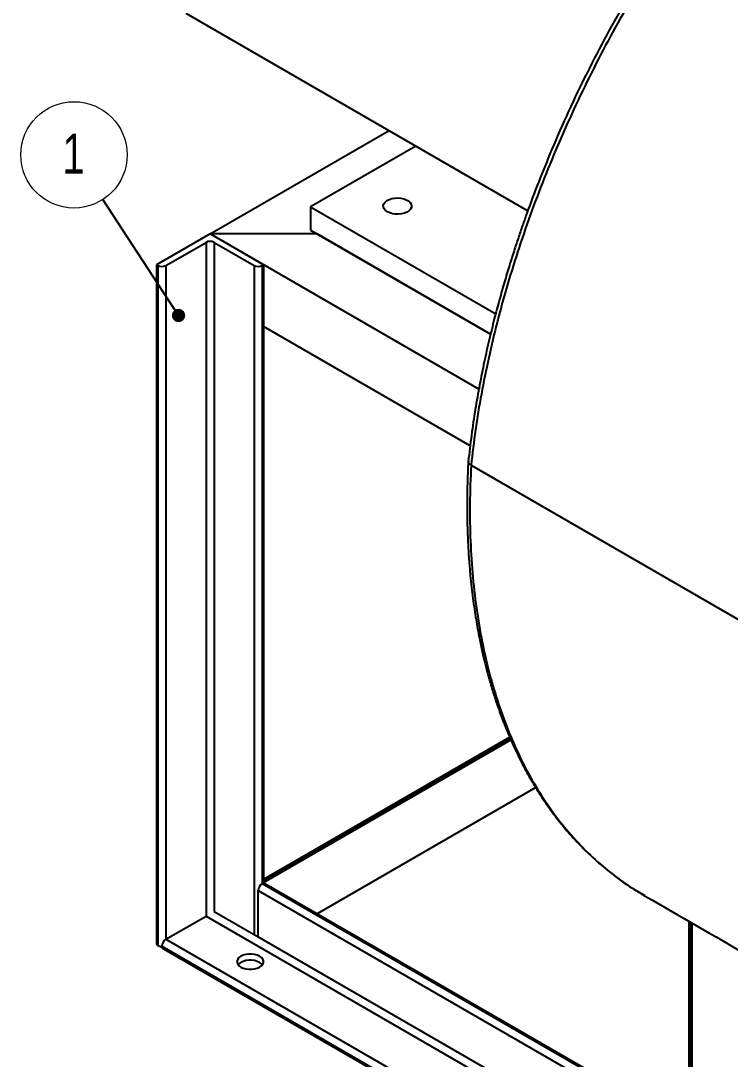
# Model space of a CAD drawing. Header units: millimetres. Extents: x 2 to 418, y 2 to 295.
# Drawn here: x 145.1 to 182.6, y 31.2 to 86.1 of the extents above; entities that cross this region are included whole.
import ezdxf

# ---------------------------------------------------------------- set-up
doc = ezdxf.new("R2010")
doc.units = ezdxf.units.MM
doc.styles.add('SLDTEXTSTYLE0', font='TXT', dxfattribs={"width": 0.75})
doc.dimstyles.new('SLDDIMSTYLE1', dxfattribs={"dimtxt": 0.18, "dimasz": 0.7, "dimexe": 0, "dimexo": 0.0625, "dimgap": 0, "dimtad": 0, "dimtih": 1, "dimtoh": 1, "dimdec": 0, "dimrnd": 1e-09, "dimzin": 0, "dimdsep": 46, "dimtxsty": 'Standard', "dimblk1": 'DOT', "dimblk2": 'DOT', "dimsah": 1, "dimcen": 0.09, "dimadec": 0, "dimazin": 0, "dimtfac": 0.7, "dimtdec": 0, "dimtofl": 0, "dimtmove": 0, "dimatfit": 3, "dimldrblk": 'DOT', "dimfxl": 0, "dimfrac": 2, "dimtolj": 1, "dimtzin": 0, "dimarcsym": 0})

# ---------------------------------------------------------------- blocks, each defined once
blk = doc.blocks.new('SW_NOTE_19')
at = {"color": 0, "linetype": 'Continuous', "lineweight": 0}
blk.add_circle((-1.533, 2.355), 2.81, dxfattribs=at)
at = {"color": 0, "linetype": 'Continuous', "lineweight": 0, "insert": (-1.554, 3.474), "char_height": 2.117, "attachment_point": 2, "style": 'SLDTEXTSTYLE0'}
blk.add_mtext('1', dxfattribs=at)
blk = doc.blocks.new('_DOT')
at = {"color": 0, "linetype": 'ByBlock', "lineweight": -2}
blk.add_line((-0.5, 0), (-1, 0), dxfattribs=at)
at = {"color": 0, "linetype": 'ByBlock', "const_width": 0.5}
blk.add_lwpolyline([(-0.25, 0, 1), (0.25, 0, 1)], format="xyb", close=True, dxfattribs=at)

msp = doc.modelspace()

# ---------------------------------------------------------------- linework, layer by layer
at = {"color": 7, "linetype": 'Continuous', "lineweight": 25}
for p, q in [((153.814, 86.501), (171.884, 76.069)), ((165.966, 79.485), (160.399, 76.271)), ((160.399, 76.271), (160.399, 75.047)), ((160.399, 76.271), (170.187, 70.621)), ((155.096, 74.843), (152.267, 73.21)), ((160.753, 74.843), (155.096, 74.843)), ((157.924, 73.21), (155.096, 74.843)), ((160.399, 75.047), (169.918, 69.551)), ((169.918, 69.551), (160.753, 74.843)), ((152.762, 73.169), (154.884, 74.394)), ((155.308, 74.394), (157.429, 73.169)), ((164.217, 72.842), (161.389, 74.475)), ((152.267, 73.21), (152.338, 73.169)), ((152.267, 73.21), (152.267, 37.282)), ((152.338, 73.169), (152.338, 37.241)), ((157.853, 73.169), (157.924, 73.21)), ((157.924, 73.21), (157.924, 40.548)), ((168.838, 63.643), (157.924, 69.944)), ((168.885, 62.619), (183.734, 54.046)), ((170.93, 48.239), (157.924, 40.731)), ((170.993, 48.092), (157.924, 40.548)), ((172.301, 45.582), (160.753, 38.915)), ((157.641, 40.14), (180.269, 27.077)), ((157.641, 37.69), (157.641, 40.14)), ((157.853, 40.507), (157.924, 40.548)), ((157.924, 40.548), (180.393, 27.577)), ((155.308, 39.037), (157.641, 37.69)), ((152.762, 37.568), (154.884, 38.792)), ((180.393, 38.518), (180.393, 21.117)), ((180.552, 38.427), (180.552, 20.954)), ((157.641, 37.69), (180.269, 24.628)), ((152.267, 37.282), (152.338, 37.241)), ((152.55, 37.2), (180.269, 21.199)), ((152.55, 37.119), (152.55, 37.2)), ((152.55, 37.119), (180.269, 21.117))]:
    msp.add_line(p, q, dxfattribs=at)
at = {"color": 8, "linetype": 'Continuous', "lineweight": 25}
for p, q in [((154.884, 74.394), (154.884, 38.792)), ((155.308, 74.394), (155.308, 39.037)), ((152.762, 73.169), (152.762, 37.568)), ((157.429, 73.169), (157.429, 37.813)), ((157.853, 73.169), (157.853, 40.507)), ((170.965, 48.158), (157.924, 40.63)), ((157.853, 40.507), (180.393, 27.495)), ((154.884, 38.792), (180.393, 24.066)), ((180.481, 38.467), (180.481, 20.995)), ((152.762, 37.568), (180.393, 21.617))]:
    msp.add_line(p, q, dxfattribs=at)
at = {"color": 7, "linetype": 'Continuous', "lineweight": 25, "flags": 128}
for points in [[(169.299, 66.643), (155.096, 74.843), (164.552, 80.302)], [(164.465, 76.006), (164.363, 76.079), (164.291, 76.163), (164.252, 76.254), (164.248, 76.347), (164.278, 76.439), (164.342, 76.525), (164.437, 76.601), (164.558, 76.664), (164.699, 76.71), (164.854, 76.737), (165.016, 76.745), (165.176, 76.732), (165.328, 76.7), (165.465, 76.65), (165.58, 76.584), (165.667, 76.505), (165.723, 76.417), (165.745, 76.324), (165.732, 76.231), (165.684, 76.141), (165.604, 76.06), (165.496, 75.99), (165.364, 75.935), (165.215, 75.898), (165.056, 75.881), (164.894, 75.883), (164.737, 75.906), (164.591, 75.947), (164.465, 76.006)], [(157.712, 36.67), (157.589, 36.726), (157.448, 36.765), (157.295, 36.785), (157.139, 36.785), (156.986, 36.765), (156.845, 36.726), (156.722, 36.67), (156.624, 36.599), (156.556, 36.517), (156.521, 36.429), (156.521, 36.339), (156.556, 36.25), (156.624, 36.169), (156.722, 36.098), (156.845, 36.042), (156.986, 36.002), (157.139, 35.982), (157.295, 35.982), (157.448, 36.002), (157.589, 36.042), (157.712, 36.098), (157.81, 36.169), (157.878, 36.25), (157.913, 36.339), (157.913, 36.429), (157.878, 36.517), (157.81, 36.599), (157.712, 36.67)], [(157.712, 36.343), (157.589, 36.399), (157.448, 36.439), (157.295, 36.459), (157.139, 36.459), (156.986, 36.439), (156.845, 36.399), (156.722, 36.343), (156.624, 36.272), (156.577, 36.221)], [(157.857, 36.221), (157.81, 36.272), (157.712, 36.343)]]:
    msp.add_lwpolyline(points, dxfattribs=at)
at = {"color": 7, "linetype": 'Continuous', "lineweight": 25}
for centre, radius, start, end in [((155.096, 73.984), 0.461, 62.6099, 117.3901), ((152.55, 73.578), 0.461, 242.6099, 297.3901), ((157.641, 73.578), 0.461, 242.6099, 297.3901), ((158.102, 40.119), 0.461, 122.6052, 177.3945), ((153.011, 37.179), 0.461, 122.6052, 177.3945), ((152.542, 37.623), 0.433, 241.9583, 271.1458)]:
    msp.add_arc(centre, radius, start, end, dxfattribs=at)
for points, knots in [([(197.877, 109.105), (197.519, 108.895), (196.808, 108.478), (195.739, 107.794), (194.657, 107.059), (193.544, 106.254), (192.404, 105.377), (191.257, 104.441), (190.128, 103.463), (189.03, 102.459), (187.87, 101.341), (186.654, 100.102), (185.383, 98.724), (184.15, 97.306), (182.948, 95.841), (181.778, 94.33), (180.645, 92.778), (179.488, 91.098), (178.319, 89.289), (177.149, 87.346), (176.042, 85.367), (174.999, 83.358), (174.028, 81.331), (173.182, 79.408), (172.453, 77.609), (171.952, 76.272), (171.603, 75.284), (171.377, 74.622), (171.145, 73.918), (170.9, 73.142), (170.642, 72.282), (170.374, 71.339), (170.103, 70.318), (169.833, 69.22), (169.572, 68.055), (169.325, 66.827), (169.099, 65.539), (168.894, 64.186), (168.79, 63.273), (168.737, 62.804)], [0, 0, 0, 0, 0.025292, 0.050233, 0.075688, 0.10214, 0.12959, 0.157443, 0.185053, 0.212045, 0.23842, 0.271752, 0.304302, 0.336805, 0.369306, 0.401804, 0.434301, 0.466797, 0.504707, 0.542616, 0.580525, 0.618435, 0.656345, 0.693917, 0.724959, 0.755525, 0.767403, 0.779224, 0.791922, 0.806047, 0.821897, 0.839227, 0.858038, 0.878331, 0.900105, 0.922933, 0.947191, 0.972879, 1, 1, 1, 1]), ([(198.113, 109.072), (197.607, 108.773), (196.596, 108.174), (195.083, 107.163), (193.578, 106.074), (192.085, 104.901), (190.608, 103.648), (189.15, 102.32), (187.716, 100.92), (186.31, 99.45), (184.935, 97.916), (183.595, 96.321), (182.293, 94.67), (181.033, 92.966), (179.818, 91.215), (178.652, 89.421), (177.537, 87.589), (176.477, 85.723), (175.474, 83.83), (174.532, 81.913), (173.652, 79.977), (172.836, 78.029), (172.088, 76.074), (171.41, 74.117), (170.802, 72.163), (170.266, 70.217), (169.804, 68.284), (169.418, 66.369), (169.103, 64.476), (168.958, 63.238), (168.885, 62.619)], [0, 0, 0, 0, 0.035726, 0.071453, 0.107179, 0.142905, 0.178631, 0.214357, 0.250083, 0.285809, 0.321536, 0.357262, 0.392988, 0.428714, 0.46444, 0.500166, 0.535893, 0.571619, 0.607345, 0.643071, 0.678797, 0.714524, 0.75025, 0.785928, 0.821607, 0.857286, 0.892964, 0.928643, 0.964321, 1, 1, 1, 1]), ([(168.739, 62.84), (168.729, 62.622), (168.708, 62.216), (168.69, 61.658), (168.68, 61.193), (168.676, 60.82), (168.675, 60.538), (168.675, 60.326), (168.676, 60.152), (168.678, 59.971), (168.681, 59.759), (168.686, 59.503), (168.694, 59.204), (168.709, 58.782), (168.736, 58.219), (168.781, 57.525), (168.857, 56.626), (168.973, 55.599), (169.137, 54.492), (169.306, 53.564), (169.469, 52.795), (169.622, 52.147), (169.789, 51.505), (169.981, 50.837), (170.205, 50.13), (170.465, 49.387), (170.733, 48.697), (170.999, 48.071), (171.244, 47.535), (171.487, 47.038), (171.718, 46.595), (171.934, 46.203), (172.132, 45.86), (172.323, 45.544), (172.514, 45.241), (172.713, 44.938), (172.92, 44.635), (173.145, 44.321), (173.389, 43.995), (173.661, 43.65), (173.959, 43.291), (174.295, 42.91), (174.669, 42.512), (175.083, 42.1), (175.522, 41.696), (175.98, 41.305), (176.436, 40.944), (176.882, 40.617), (177.299, 40.333), (177.674, 40.093), (177.915, 39.951), (178.023, 39.887)], [0, 0, 0, 0, 0.02059, 0.038303, 0.05315, 0.065128, 0.074236, 0.080474, 0.085706, 0.09117, 0.098084, 0.106448, 0.116262, 0.127527, 0.148159, 0.172352, 0.197428, 0.239772, 0.278996, 0.315099, 0.340619, 0.364312, 0.388217, 0.414224, 0.442334, 0.472549, 0.504868, 0.528822, 0.552997, 0.57531, 0.595654, 0.614029, 0.630435, 0.644905, 0.660149, 0.67546, 0.69084, 0.70681, 0.724952, 0.743425, 0.763784, 0.786029, 0.81016, 0.836178, 0.863789, 0.890194, 0.917043, 0.941592, 0.963841, 0.98379, 1, 1, 1, 1]), ([(168.746, 62.826), (168.743, 62.811), (168.734, 62.768), (168.779, 62.693), (168.85, 62.643), (168.885, 62.619)], [0, 0, 0, 0, 0.201317, 0.600653, 1, 1, 1, 1]), ([(178.052, 39.87), (180.291, 38.577), (185.239, 35.721), (190.19, 32.862), (192.901, 31.298)], [0, 0, 0, 0, 0.452479, 1, 1, 1, 1])]:
    msp.add_open_spline(points, degree=3, knots=knots, dxfattribs=at)
at = {"color": 8, "linetype": 'Continuous', "lineweight": 25}
msp.add_open_spline([(168.885, 62.619), (168.857, 61.938), (168.803, 60.577), (168.84, 58.602), (168.966, 56.684), (169.188, 54.832), (169.501, 53.061), (169.903, 51.376), (170.391, 49.78), (170.966, 48.267), (171.631, 46.831), (172.385, 45.48), (173.229, 44.22), (174.155, 43.063), (175.159, 42.012), (176.243, 41.076), (177.209, 40.363), (177.84, 40.008), (178.06, 39.884)], degree=3, knots=[0, 0, 0, 0, 0.064608, 0.129216, 0.193823, 0.258431, 0.323038, 0.386493, 0.449947, 0.513401, 0.576855, 0.641604, 0.706353, 0.771102, 0.835851, 0.900599, 0.965348, 1, 1, 1, 1], dxfattribs=at)

# ---------------------------------------------------------------- block references
at = {"color": 7, "linetype": 'Continuous', "lineweight": 0}
msp.add_blockref('SW_NOTE_19', (149.441, 76.663), dxfattribs=at)

# ---------------------------------------------------------------- leaders
msp.add_leader([(153.433, 70.53), (149.441, 76.663)], dimstyle='SLDDIMSTYLE1', dxfattribs=at)

doc.saveas('drawing.dxf')
